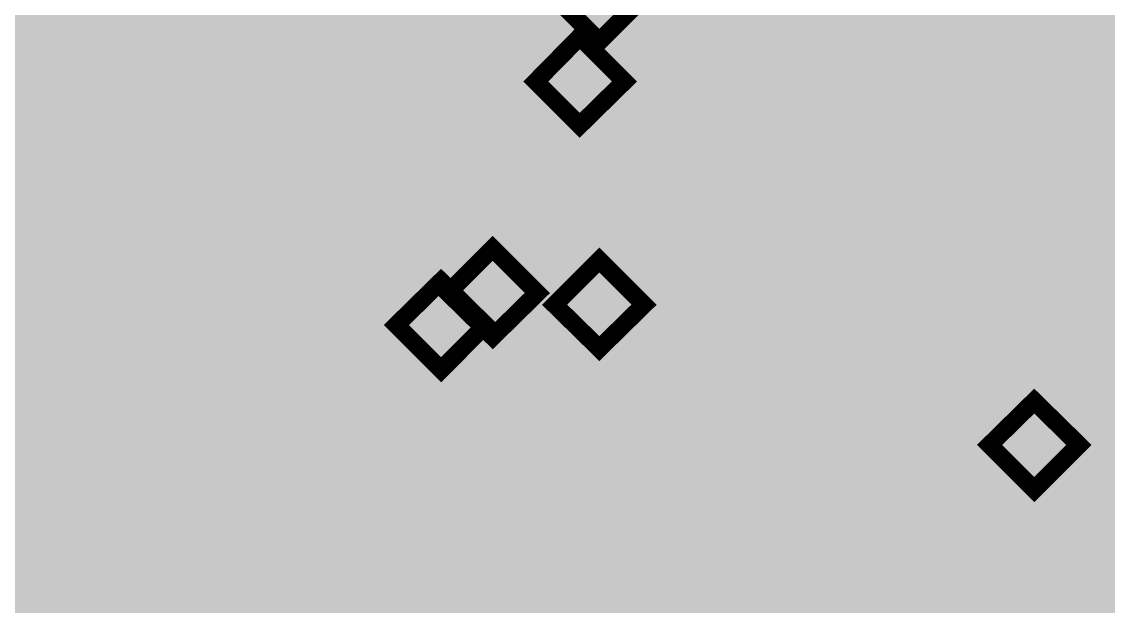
# Model space of a CAD drawing. Header units: millimetres. Extents: x 92 to 588, y 96 to 434.
# Drawn here: x 525.25 to 549.7, y 340.41 to 353.57 of the extents above; entities that cross this region are included whole.
import ezdxf

# ---------------------------------------------------------------- set-up
doc = ezdxf.new("R2010")
doc.units = ezdxf.units.MM
doc.layers.add('H', color=7, linetype='Continuous')
doc.layers.add('P', color=7, linetype='Continuous')

msp = doc.modelspace()

# ---------------------------------------------------------------- hatches: boundary and pattern name
at = {"layer": 'H', "linetype": 'Continuous'}
for points in [[(291.162, 223.903), (291.162, 433.788), (588.166, 433.788), (588.166, 223.903), (291.162, 223.903)], [(538.248, 353.125), (537.242, 354.131), (538.248, 355.136), (539.253, 354.131), (538.248, 353.125)], [(537.807, 351.238), (536.819, 352.226), (537.807, 353.231), (538.812, 352.226), (537.807, 351.238)], [(538.812, 349.827), (538.724, 349.827), (538.565, 349.862), (538.495, 349.897), (538.424, 349.915), (538.3, 350.003), (538.248, 350.056), (538.177, 350.144), (538.071, 350.321), (538.036, 350.444), (538.001, 350.568), (537.965, 350.85), (537.965, 351.026), (537.965, 351.185), (538.001, 351.485), (538.036, 351.626), (538.071, 351.767), (538.177, 351.996), (538.248, 352.102), (538.318, 352.19), (538.495, 352.349), (538.6, 352.402), (538.724, 352.455), (538.971, 352.508), (539.112, 352.508), (539.2, 352.508), (539.288, 352.508), (539.359, 352.49), (539.412, 352.473), (539.412, 352.155), (539.341, 352.173), (539.271, 352.19), (539.165, 352.208), (539.077, 352.226), (538.988, 352.208), (538.847, 352.19), (538.724, 352.137), (538.6, 352.049), (538.547, 351.996), (538.512, 351.943), (538.424, 351.802), (538.371, 351.643), (538.336, 351.467), (538.318, 351.361), (538.424, 351.167), (538.318, 351.114), (538.318, 351.061), (538.318, 351.026), (538.318, 350.814), (538.336, 350.603), (538.371, 350.515), (538.389, 350.426), (538.459, 350.303), (538.495, 350.268), (538.565, 350.179), (538.653, 350.144), (538.724, 350.127), (538.812, 350.109), (538.918, 350.127), (539.041, 350.162), (539.13, 350.232), (539.147, 350.268), (539.182, 350.303), (539.235, 350.391), (539.288, 350.568), (539.288, 350.709), (539.288, 350.779), (539.271, 350.92), (539.235, 350.973), (539.218, 351.026), (539.147, 351.114), (539.112, 351.167), (539.077, 351.185), (538.988, 351.22), (538.953, 351.238), (538.865, 351.255), (538.777, 351.255), (538.653, 351.238), (538.547, 351.22), (538.424, 351.167), (538.318, 351.361), (538.442, 351.432), (538.565, 351.485), (538.636, 351.502), (538.777, 351.538), (538.847, 351.538), (539.006, 351.538), (539.112, 351.502), (539.182, 351.485), (539.288, 351.432), (539.359, 351.379), (539.429, 351.326), (539.535, 351.185), (539.57, 351.114), (539.606, 351.026), (539.641, 350.832), (539.641, 350.726), (539.641, 350.62), (539.606, 350.444), (539.57, 350.356), (539.535, 350.268), (539.447, 350.127), (539.394, 350.074), (539.341, 350.021), (539.2, 349.933), (539.13, 349.897), (539.059, 349.862), (538.9, 349.827), (538.812, 349.827)], [(540.735, 349.827), (540.735, 350.109), (540.805, 350.127), (540.911, 350.162), (540.964, 350.179), (541.017, 350.215), (541.087, 350.321), (541.105, 350.391), (541.14, 350.462), (541.176, 350.62), (541.176, 350.709), (541.193, 350.92), (541.211, 351.185), (541.193, 351.432), (541.176, 351.643), (541.176, 351.732), (541.14, 351.89), (541.105, 351.961), (541.087, 352.032), (541.017, 352.12), (540.964, 352.173), (540.911, 352.19), (540.805, 352.226), (540.735, 352.226), (540.664, 352.226), (540.541, 352.19), (540.488, 352.173), (540.452, 352.12), (540.382, 352.032), (540.347, 351.961), (540.329, 351.89), (540.294, 351.732), (540.276, 351.626), (540.258, 351.414), (540.258, 351.167), (540.258, 350.92), (540.276, 350.726), (540.276, 350.638), (540.311, 350.462), (540.347, 350.391), (540.364, 350.338), (540.435, 350.232), (540.488, 350.197), (540.541, 350.162), (540.664, 350.127), (540.735, 350.109), (540.735, 349.827), (540.629, 349.827), (540.435, 349.88), (540.276, 349.95), (540.153, 350.074), (540.1, 350.162), (540.047, 350.25), (539.976, 350.462), (539.923, 350.709), (539.906, 351.008), (539.906, 351.167), (539.906, 351.344), (539.923, 351.643), (539.976, 351.908), (540.064, 352.12), (540.1, 352.19), (540.153, 352.278), (540.294, 352.402), (540.435, 352.473), (540.629, 352.508), (540.735, 352.525), (540.84, 352.508), (541.017, 352.473), (541.176, 352.384), (541.299, 352.261), (541.352, 352.19), (541.405, 352.102), (541.475, 351.89), (541.528, 351.643), (541.546, 351.344), (541.564, 351.185), (541.546, 351.008), (541.528, 350.709), (541.475, 350.444), (541.405, 350.232), (541.352, 350.162), (541.299, 350.074), (541.176, 349.95), (541.017, 349.88), (540.84, 349.827), (540.735, 349.827)], [(543.134, 349.88), (544.315, 352.173), (542.975, 352.173), (542.975, 352.473), (544.615, 352.473), (544.615, 352.084), (543.504, 349.88), (543.134, 349.88)], [(545.144, 349.88), (545.144, 350.144), (545.621, 350.144), (545.621, 351.873), (545.144, 351.873), (545.144, 352.12), (545.268, 352.12), (545.462, 352.155), (545.532, 352.19), (545.568, 352.208), (545.621, 352.261), (545.674, 352.384), (545.674, 352.473), (545.938, 352.473), (545.938, 350.144), (546.397, 350.144), (546.397, 349.88), (545.144, 349.88)], [(542.04, 349.88), (542.04, 350.373), (542.446, 350.373), (542.446, 349.88), (542.04, 349.88)], [(526.712, 346.493), (526.553, 346.528), (526.482, 346.546), (526.412, 346.581), (526.288, 346.669), (526.235, 346.722), (526.165, 346.793), (526.059, 346.987), (526.024, 347.11), (525.989, 347.216), (525.953, 347.516), (525.953, 347.851), (525.989, 348.151), (526.006, 348.292), (526.059, 348.416), (526.165, 348.663), (526.235, 348.768), (526.306, 348.857), (526.482, 349.015), (526.588, 349.068), (526.712, 349.121), (526.959, 349.174), (527.1, 349.174), (527.188, 349.174), (527.259, 349.174), (527.329, 349.156), (527.4, 349.139), (527.4, 348.804), (527.329, 348.839), (527.241, 348.857), (527.153, 348.874), (527.065, 348.874), (526.976, 348.874), (526.835, 348.857), (526.694, 348.804), (526.588, 348.715), (526.535, 348.663), (526.482, 348.61), (526.412, 348.468), (526.341, 348.31), (526.306, 348.116), (526.306, 348.01), (526.412, 347.833), (526.306, 347.763), (526.288, 347.728), (526.288, 347.657), (526.288, 347.604), (526.288, 347.481), (526.324, 347.251), (526.341, 347.181), (526.377, 347.093), (526.447, 346.969), (526.482, 346.916), (526.553, 346.846), (526.624, 346.81), (526.712, 346.775), (526.8, 346.775), (526.906, 346.775), (527.029, 346.828), (527.1, 346.881), (527.135, 346.916), (527.17, 346.969), (527.223, 347.057), (527.259, 347.234), (527.276, 347.375), (527.259, 347.445), (527.241, 347.587), (527.223, 347.639), (527.206, 347.692), (527.135, 347.781), (527.1, 347.816), (527.065, 347.851), (526.976, 347.886), (526.941, 347.886), (526.853, 347.904), (526.765, 347.904), (526.641, 347.904), (526.518, 347.869), (526.412, 347.833), (526.306, 348.01), (526.43, 348.098), (526.553, 348.151), (526.624, 348.169), (526.765, 348.186), (526.835, 348.204), (526.976, 348.186), (527.1, 348.169), (527.153, 348.151), (527.276, 348.08), (527.347, 348.045), (527.4, 347.992), (527.505, 347.851), (527.558, 347.763), (527.576, 347.692), (527.611, 347.498), (527.629, 347.393), (527.611, 347.287), (527.594, 347.093), (527.558, 347.022), (527.523, 346.934), (527.435, 346.793), (527.382, 346.74), (527.311, 346.669), (527.188, 346.581), (527.117, 346.546), (527.047, 346.528), (526.888, 346.493), (526.712, 346.493)], [(528.14, 346.546), (528.14, 346.81), (528.599, 346.81), (528.599, 348.539), (528.14, 348.539), (528.14, 348.786), (528.264, 348.786), (528.458, 348.821), (528.529, 348.857), (528.599, 348.927), (528.652, 349.033), (528.67, 349.139), (528.934, 349.139), (528.934, 346.81), (529.393, 346.81), (529.393, 346.546), (528.14, 346.546)], [(531.686, 346.493), (531.492, 346.493), (531.315, 346.528), (531.139, 346.581), (530.998, 346.634), (530.998, 347.004), (531.069, 346.969), (531.139, 346.934), (531.227, 346.899), (531.315, 346.863), (531.404, 346.828), (531.492, 346.81), (531.58, 346.793), (531.686, 346.793), (531.792, 346.793), (531.898, 346.828), (531.933, 346.846), (532.021, 346.916), (532.056, 346.952), (532.127, 347.022), (532.162, 347.128), (532.18, 347.234), (532.197, 347.375), (532.197, 347.428), (532.18, 347.551), (532.162, 347.604), (532.127, 347.639), (532.074, 347.71), (532.039, 347.745), (532.003, 347.781), (531.915, 347.816), (531.862, 347.833), (531.756, 347.851), (531.615, 347.869), (531.474, 347.851), (531.333, 347.833), (531.21, 347.816), (531.104, 347.798), (531.104, 349.121), (532.533, 349.121), (532.533, 348.821), (531.439, 348.821), (531.439, 348.133), (531.51, 348.151), (531.633, 348.151), (531.686, 348.151), (531.862, 348.151), (532.021, 348.116), (532.092, 348.098), (532.215, 348.028), (532.286, 347.992), (532.339, 347.939), (532.444, 347.816), (532.48, 347.745), (532.515, 347.675), (532.533, 347.481), (532.55, 347.375), (532.55, 347.269), (532.515, 347.11), (532.48, 347.022), (532.444, 346.952), (532.374, 346.81), (532.321, 346.74), (532.268, 346.687), (532.127, 346.599), (532.039, 346.563), (531.968, 346.528), (531.774, 346.493), (531.686, 346.493)], [(533.062, 346.546), (534.244, 348.821), (532.903, 348.821), (532.903, 349.121), (534.543, 349.121), (534.543, 348.751), (533.432, 346.546), (533.062, 346.546)], [(548.602, 345.964), (548.513, 345.981), (548.355, 345.999), (548.284, 346.034), (548.214, 346.07), (548.09, 346.158), (548.037, 346.211), (547.967, 346.281), (547.861, 346.475), (547.825, 346.581), (547.79, 346.705), (547.755, 346.987), (547.755, 347.163), (547.755, 347.322), (547.79, 347.622), (547.825, 347.763), (547.861, 347.904), (547.967, 348.133), (548.037, 348.239), (548.108, 348.345), (548.284, 348.486), (548.39, 348.557), (548.513, 348.592), (548.76, 348.663), (548.919, 348.663), (548.99, 348.663), (549.078, 348.645), (549.148, 348.645), (549.201, 348.627), (549.201, 348.292), (549.131, 348.31), (549.06, 348.345), (548.954, 348.363), (548.866, 348.363), (548.778, 348.363), (548.637, 348.327), (548.513, 348.274), (548.39, 348.186), (548.337, 348.133), (548.302, 348.08), (548.214, 347.957), (548.161, 347.781), (548.125, 347.604), (548.108, 347.498), (548.214, 347.304), (548.108, 347.251), (548.108, 347.216), (548.108, 347.181), (548.108, 347.146), (548.108, 347.093), (548.108, 346.952), (548.125, 346.74), (548.161, 346.652), (548.178, 346.581), (548.249, 346.44), (548.284, 346.405), (548.355, 346.334), (548.443, 346.281), (548.513, 346.264), (548.602, 346.246), (548.707, 346.264), (548.831, 346.317), (548.919, 346.369), (548.954, 346.405), (548.972, 346.44), (549.025, 346.528), (549.078, 346.705), (549.078, 346.846), (549.078, 346.934), (549.06, 347.057), (549.043, 347.11), (549.007, 347.163), (548.937, 347.269), (548.901, 347.304), (548.866, 347.322), (548.796, 347.357), (548.743, 347.375), (548.655, 347.393), (548.566, 347.393), (548.443, 347.393), (548.337, 347.357), (548.214, 347.304), (548.108, 347.498), (548.231, 347.569), (548.355, 347.622), (548.425, 347.657), (548.566, 347.675), (548.637, 347.675), (548.796, 347.675), (548.919, 347.639), (548.972, 347.622), (549.078, 347.569), (549.148, 347.516), (549.219, 347.463), (549.325, 347.34), (549.36, 347.251), (549.395, 347.163), (549.431, 346.969), (549.431, 346.758), (549.395, 346.581), (549.36, 346.493), (549.325, 346.422), (549.237, 346.281), (549.184, 346.211), (549.131, 346.158), (548.99, 346.07), (548.919, 346.034), (548.849, 345.999), (548.69, 345.981), (548.602, 345.964)], [(535.849, 346.475), (534.843, 347.463), (535.849, 348.468), (536.854, 347.463), (535.849, 346.475)], [(538.248, 346.211), (537.242, 347.198), (538.248, 348.204), (539.253, 347.198), (538.248, 346.211)], [(534.685, 345.734), (533.679, 346.74), (534.685, 347.728), (535.69, 346.74), (534.685, 345.734)], [(536.766, 345.064), (536.607, 345.099), (536.537, 345.117), (536.466, 345.152), (536.343, 345.241), (536.272, 345.293), (536.219, 345.382), (536.113, 345.558), (536.078, 345.682), (536.043, 345.805), (536.007, 346.087), (535.99, 346.264), (535.99, 346.422), (536.025, 346.722), (536.06, 346.863), (536.096, 347.004), (536.201, 347.234), (536.272, 347.34), (536.36, 347.428), (536.537, 347.587), (536.642, 347.639), (536.748, 347.692), (537.013, 347.745), (537.154, 347.745), (537.242, 347.745), (537.313, 347.745), (537.383, 347.728), (537.454, 347.71), (537.454, 347.393), (537.383, 347.41), (537.295, 347.428), (537.207, 347.445), (537.101, 347.463), (537.03, 347.445), (536.889, 347.428), (536.748, 347.375), (536.642, 347.287), (536.59, 347.234), (536.537, 347.181), (536.466, 347.04), (536.395, 346.881), (536.36, 346.687), (536.36, 346.599), (536.466, 346.405), (536.36, 346.352), (536.343, 346.299), (536.343, 346.264), (536.343, 346.052), (536.378, 345.84), (536.395, 345.752), (536.431, 345.664), (536.484, 345.54), (536.537, 345.505), (536.607, 345.417), (536.678, 345.382), (536.766, 345.346), (536.854, 345.346), (536.96, 345.364), (537.083, 345.399), (537.154, 345.47), (537.189, 345.505), (537.225, 345.54), (537.277, 345.629), (537.313, 345.805), (537.313, 345.946), (537.313, 346.017), (537.295, 346.158), (537.26, 346.264), (537.189, 346.352), (537.136, 346.405), (537.101, 346.422), (537.03, 346.458), (536.995, 346.475), (536.907, 346.475), (536.819, 346.493), (536.695, 346.475), (536.572, 346.458), (536.466, 346.405), (536.36, 346.599), (536.484, 346.669), (536.607, 346.722), (536.678, 346.74), (536.819, 346.775), (536.889, 346.775), (537.03, 346.758), (537.154, 346.74), (537.207, 346.722), (537.33, 346.669), (537.383, 346.616), (537.454, 346.563), (537.56, 346.422), (537.595, 346.352), (537.63, 346.264), (537.665, 346.07), (537.665, 345.964), (537.665, 345.858), (537.63, 345.682), (537.613, 345.593), (537.577, 345.505), (537.489, 345.364), (537.436, 345.311), (537.366, 345.258), (537.242, 345.17), (537.172, 345.135), (537.101, 345.099), (536.942, 345.064), (536.766, 345.064)], [(538.195, 345.117), (538.195, 345.382), (538.653, 345.382), (538.653, 347.11), (538.195, 347.11), (538.195, 347.357), (538.318, 347.357), (538.512, 347.393), (538.583, 347.428), (538.653, 347.498), (538.706, 347.622), (538.724, 347.71), (538.988, 347.71), (538.988, 345.382), (539.447, 345.382), (539.447, 345.117), (538.195, 345.117)], [(541.617, 345.064), (541.423, 345.099), (541.334, 345.117), (541.158, 345.17), (541.017, 345.223), (541.017, 345.593), (541.158, 345.505), (541.334, 345.435), (541.423, 345.399), (541.599, 345.364), (541.687, 345.364), (541.793, 345.364), (541.899, 345.399), (541.952, 345.417), (542.04, 345.47), (542.093, 345.505), (542.146, 345.593), (542.199, 345.682), (542.216, 345.734), (542.234, 345.84), (542.234, 345.981), (542.199, 346.087), (542.181, 346.14), (542.163, 346.193), (542.11, 346.264), (542.075, 346.281), (541.987, 346.334), (541.899, 346.352), (541.793, 346.369), (541.687, 346.369), (541.528, 346.369), (541.528, 346.669), (541.652, 346.669), (541.758, 346.669), (541.952, 346.722), (542.04, 346.775), (542.075, 346.81), (542.128, 346.881), (542.181, 347.004), (542.181, 347.093), (542.181, 347.146), (542.163, 347.234), (542.146, 347.269), (542.128, 347.304), (542.075, 347.357), (542.04, 347.375), (541.969, 347.41), (541.899, 347.445), (541.811, 347.463), (541.722, 347.463), (541.634, 347.463), (541.546, 347.428), (541.44, 347.41), (541.352, 347.375), (541.281, 347.34), (541.211, 347.304), (541.158, 347.269), (541.105, 347.234), (541.087, 347.604), (541.211, 347.657), (541.387, 347.71), (541.475, 347.728), (541.67, 347.763), (541.758, 347.763), (541.916, 347.745), (542.058, 347.728), (542.128, 347.71), (542.252, 347.657), (542.305, 347.604), (542.357, 347.569), (542.446, 347.463), (542.463, 347.41), (542.499, 347.357), (542.534, 347.216), (542.534, 347.128), (542.516, 347.022), (542.446, 346.846), (542.393, 346.758), (542.322, 346.687), (542.146, 346.581), (542.058, 346.563), (542.128, 346.511), (542.234, 346.475), (542.322, 346.44), (542.393, 346.369), (542.446, 346.334), (542.499, 346.228), (542.534, 346.175), (542.551, 346.105), (542.569, 345.964), (542.587, 345.893), (542.569, 345.805), (542.551, 345.646), (542.516, 345.558), (542.481, 345.488), (542.41, 345.364), (542.357, 345.311), (542.287, 345.258), (542.163, 345.152), (542.075, 345.135), (542.005, 345.099), (541.811, 345.064), (541.617, 345.064)], [(543.698, 345.064), (543.539, 345.099), (543.469, 345.117), (543.398, 345.152), (543.275, 345.241), (543.222, 345.293), (543.151, 345.382), (543.045, 345.558), (543.01, 345.682), (542.975, 345.805), (542.94, 346.087), (542.94, 346.264), (542.94, 346.422), (542.975, 346.722), (543.01, 346.863), (543.045, 347.004), (543.151, 347.234), (543.222, 347.34), (543.292, 347.428), (543.469, 347.587), (543.575, 347.639), (543.698, 347.692), (543.945, 347.745), (544.086, 347.745), (544.174, 347.745), (544.262, 347.745), (544.333, 347.728), (544.386, 347.71), (544.386, 347.393), (544.315, 347.41), (544.245, 347.428), (544.139, 347.445), (544.051, 347.463), (543.963, 347.445), (543.821, 347.428), (543.698, 347.375), (543.575, 347.287), (543.522, 347.234), (543.486, 347.181), (543.398, 347.04), (543.345, 346.881), (543.31, 346.687), (543.292, 346.599), (543.398, 346.405), (543.292, 346.352), (543.292, 346.299), (543.292, 346.264), (543.292, 346.228), (543.275, 346.175), (543.292, 346.052), (543.31, 345.84), (543.328, 345.752), (543.363, 345.664), (543.433, 345.54), (543.469, 345.505), (543.539, 345.417), (543.627, 345.382), (543.698, 345.346), (543.786, 345.346), (543.892, 345.364), (544.015, 345.399), (544.104, 345.47), (544.121, 345.505), (544.157, 345.54), (544.21, 345.629), (544.245, 345.805), (544.262, 345.946), (544.262, 346.017), (544.245, 346.158), (544.192, 346.264), (544.121, 346.352), (544.086, 346.405), (544.051, 346.422), (543.963, 346.458), (543.927, 346.475), (543.839, 346.475), (543.751, 346.493), (543.627, 346.475), (543.522, 346.458), (543.398, 346.405), (543.292, 346.599), (543.416, 346.669), (543.539, 346.722), (543.61, 346.74), (543.751, 346.775), (543.821, 346.775), (543.98, 346.758), (544.086, 346.74), (544.157, 346.722), (544.262, 346.669), (544.333, 346.616), (544.404, 346.563), (544.509, 346.422), (544.545, 346.352), (544.58, 346.264), (544.615, 346.07), (544.615, 345.964), (544.615, 345.858), (544.58, 345.682), (544.545, 345.593), (544.509, 345.505), (544.421, 345.364), (544.368, 345.311), (544.315, 345.258), (544.174, 345.17), (544.104, 345.135), (544.033, 345.099), (543.874, 345.064), (543.698, 345.064)], [(530.028, 346.546), (530.028, 347.04), (530.434, 347.04), (530.434, 346.546), (530.028, 346.546)], [(540.064, 345.117), (540.064, 345.611), (540.488, 345.611), (540.488, 345.117), (540.064, 345.117)], [(548.037, 343.036), (547.032, 344.041), (548.037, 345.029), (549.043, 344.041), (548.037, 343.036)], [(525.477, 341.483), (525.477, 341.748), (525.953, 341.748), (525.953, 343.494), (525.477, 343.494), (525.477, 343.724), (525.6, 343.724), (525.795, 343.759), (525.865, 343.794), (525.9, 343.812), (525.953, 343.865), (526.006, 343.988), (526.006, 344.076), (526.271, 344.076), (526.271, 341.748), (526.729, 341.748), (526.729, 341.483), (525.477, 341.483)], [(540.153, 340.549), (540.064, 340.566), (539.906, 340.584), (539.835, 340.619), (539.765, 340.654), (539.641, 340.743), (539.588, 340.796), (539.518, 340.866), (539.412, 341.06), (539.376, 341.166), (539.341, 341.289), (539.306, 341.572), (539.306, 341.748), (539.306, 341.907), (539.341, 342.207), (539.376, 342.348), (539.412, 342.489), (539.518, 342.718), (539.588, 342.824), (539.659, 342.93), (539.835, 343.071), (539.941, 343.142), (540.064, 343.177), (540.311, 343.247), (540.452, 343.247), (540.541, 343.247), (540.629, 343.23), (540.699, 343.23), (540.752, 343.212), (540.752, 342.877), (540.682, 342.895), (540.611, 342.93), (540.505, 342.948), (540.417, 342.948), (540.329, 342.948), (540.188, 342.912), (540.064, 342.859), (539.941, 342.771), (539.888, 342.736), (539.853, 342.665), (539.765, 342.542), (539.712, 342.365), (539.676, 342.189), (539.659, 342.083), (539.765, 341.907), (539.659, 341.836), (539.659, 341.766), (539.659, 341.536), (539.676, 341.325), (539.712, 341.237), (539.729, 341.166), (539.8, 341.025), (539.835, 340.99), (539.906, 340.919), (539.994, 340.866), (540.064, 340.848), (540.153, 340.848), (540.258, 340.848), (540.382, 340.901), (540.47, 340.954), (540.505, 340.99), (540.523, 341.025), (540.576, 341.113), (540.629, 341.289), (540.629, 341.431), (540.629, 341.519), (540.611, 341.642), (540.576, 341.695), (540.558, 341.748), (540.488, 341.854), (540.452, 341.889), (540.417, 341.907), (540.329, 341.942), (540.294, 341.96), (540.205, 341.977), (540.117, 341.977), (539.994, 341.977), (539.888, 341.942), (539.765, 341.907), (539.659, 342.083), (539.782, 342.154), (539.906, 342.207), (539.976, 342.242), (540.117, 342.26), (540.188, 342.26), (540.347, 342.26), (540.452, 342.224), (540.523, 342.207), (540.629, 342.154), (540.699, 342.101), (540.77, 342.048), (540.876, 341.924), (540.911, 341.836), (540.946, 341.748), (540.982, 341.554), (540.982, 341.448), (540.982, 341.342), (540.946, 341.166), (540.911, 341.078), (540.876, 341.007), (540.788, 340.866), (540.735, 340.796), (540.682, 340.743), (540.541, 340.654), (540.47, 340.619), (540.4, 340.584), (540.241, 340.566), (540.153, 340.549)], [(541.493, 340.619), (541.493, 340.866), (541.969, 340.866), (541.969, 342.612), (541.493, 342.612), (541.493, 342.842), (541.617, 342.842), (541.811, 342.877), (541.881, 342.912), (541.969, 343), (542.005, 343.106), (542.022, 343.212), (542.287, 343.212), (542.287, 340.866), (542.745, 340.866), (542.745, 340.619), (541.493, 340.619)], [(544.474, 340.619), (545.656, 342.895), (544.315, 342.895), (544.315, 343.194), (545.956, 343.194), (545.956, 342.806), (544.845, 340.619), (544.474, 340.619)], [(547.102, 340.549), (547.014, 340.566), (546.855, 340.584), (546.785, 340.619), (546.714, 340.654), (546.573, 340.743), (546.52, 340.796), (546.467, 340.866), (546.361, 341.06), (546.309, 341.166), (546.273, 341.289), (546.238, 341.572), (546.238, 341.748), (546.238, 341.907), (546.273, 342.207), (546.309, 342.348), (546.344, 342.489), (546.45, 342.718), (546.52, 342.824), (546.591, 342.93), (546.785, 343.071), (546.891, 343.142), (546.996, 343.177), (547.261, 343.247), (547.402, 343.247), (547.49, 343.247), (547.561, 343.23), (547.631, 343.23), (547.702, 343.212), (547.702, 342.877), (547.631, 342.895), (547.543, 342.93), (547.455, 342.948), (547.349, 342.948), (547.279, 342.948), (547.12, 342.912), (546.996, 342.859), (546.891, 342.771), (546.838, 342.736), (546.785, 342.665), (546.697, 342.542), (546.644, 342.365), (546.608, 342.189), (546.591, 342.083), (546.714, 341.907), (546.591, 341.836), (546.591, 341.766), (546.591, 341.536), (546.626, 341.325), (546.644, 341.237), (546.661, 341.166), (546.732, 341.025), (546.767, 340.99), (546.855, 340.919), (546.926, 340.866), (547.014, 340.848), (547.102, 340.848), (547.19, 340.848), (547.332, 340.901), (547.402, 340.954), (547.437, 340.99), (547.473, 341.025), (547.508, 341.113), (547.561, 341.289), (547.561, 341.431), (547.561, 341.519), (547.543, 341.642), (547.526, 341.695), (547.508, 341.748), (547.437, 341.854), (547.385, 341.889), (547.349, 341.907), (547.279, 341.942), (547.226, 341.96), (547.155, 341.977), (547.049, 341.977), (546.944, 341.977), (546.82, 341.942), (546.714, 341.907), (546.591, 342.083), (546.714, 342.154), (546.855, 342.207), (546.908, 342.242), (547.067, 342.26), (547.138, 342.26), (547.279, 342.26), (547.402, 342.224), (547.455, 342.207), (547.579, 342.154), (547.631, 342.101), (547.702, 342.048), (547.808, 341.924), (547.843, 341.836), (547.878, 341.748), (547.914, 341.554), (547.914, 341.448), (547.914, 341.342), (547.878, 341.166), (547.843, 341.078), (547.808, 341.007), (547.72, 340.866), (547.667, 340.796), (547.614, 340.743), (547.49, 340.654), (547.42, 340.619), (547.349, 340.584), (547.19, 340.566), (547.102, 340.549)], [(543.38, 340.619), (543.38, 341.113), (543.786, 341.113), (543.786, 340.619), (543.38, 340.619)]]:
    msp.add_hatch(color=7, dxfattribs=at).paths.add_polyline_path(points)

# ---------------------------------------------------------------- linework, layer by layer
at = {"layer": 'P', "color": 7, "const_width": 0.4}
for points in [[(537.242, 354.131), (538.248, 353.125), (539.253, 354.131), (538.248, 355.136), (537.242, 354.131), (537.242, 354.131)], [(536.819, 352.226), (537.807, 351.238), (538.812, 352.226), (537.807, 353.231), (536.819, 352.226), (536.819, 352.226)], [(534.843, 347.463), (535.849, 346.475), (536.854, 347.463), (535.849, 348.468), (534.843, 347.463), (534.843, 347.463)], [(537.242, 347.198), (538.248, 346.211), (539.253, 347.198), (538.248, 348.204), (537.242, 347.198), (537.242, 347.198)], [(533.679, 346.74), (534.685, 345.734), (535.69, 346.74), (534.685, 347.728), (533.679, 346.74), (533.679, 346.74)], [(547.032, 344.041), (548.037, 343.036), (549.043, 344.041), (548.037, 345.029), (547.032, 344.041), (547.032, 344.041)]]:
    msp.add_lwpolyline(points, dxfattribs=at)

doc.saveas('drawing.dxf')
